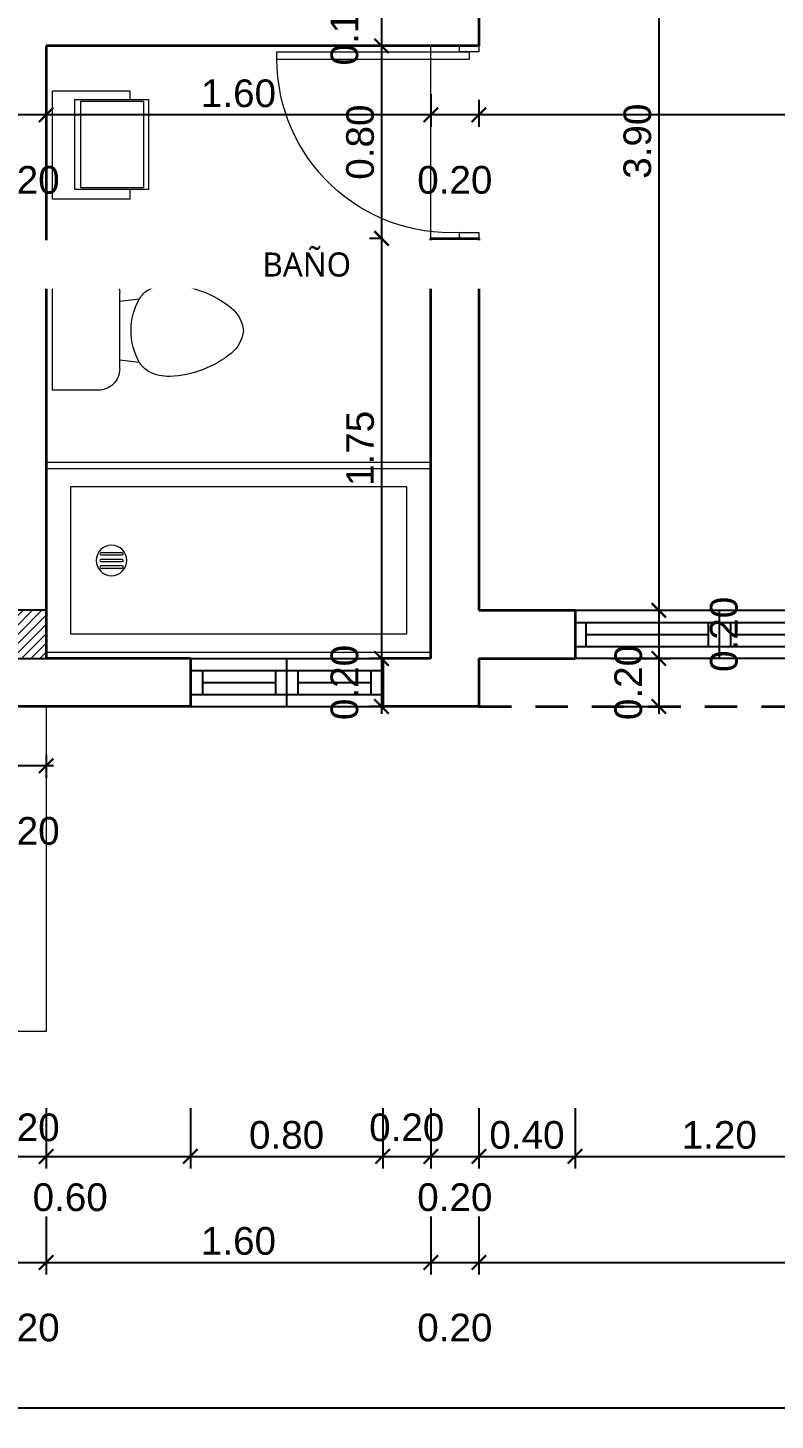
# Model space of a CAD drawing. Header units: feet. Extents: x -417 to 46, y -646 to -218.
# Drawn here: x -64.23 to -61.12, y -498.79 to -493.01 of the extents above; entities that cross this region are included whole.
import ezdxf

# ---------------------------------------------------------------- set-up
doc = ezdxf.new("R2010")
doc.units = ezdxf.units.FT
doc.header["$MEASUREMENT"] = 0
doc.linetypes.add('HIDDEN', pattern=[0.375, 0.25, -0.125])
for name, color, linetype, lineweight in [('A-WALL', 4, 'Continuous', 25), ('DIM-COTAS', 1, 'Continuous', 5), ('I-FURN', 2, 'Continuous', 0), ('P-SANR-FIXT', 2, 'Continuous', 9), ('Piso', 8, 'Continuous', 9), ('puertas', 8, 'Continuous', 9), ('TXT', 2, 'Continuous', 9)]:
    doc.layers.add(name, color=color, linetype=linetype, lineweight=lineweight)
for name, color, linetype in [('columna', 9, 'Continuous'), ('DIM', 10, 'Continuous'), ('MB3', 8, 'Continuous'), ('PERT-VENT', 2, 'Continuous')]:
    doc.layers.add(name, color=color, linetype=linetype)
doc.styles.add('ads', font='trebuc.ttf', dxfattribs={"height": 0.14})
doc.styles.get("Standard").update_dxf_attribs({"font": 'arial.ttf', "height": 0.115})
doc.dimstyles.new('KEILY', dxfattribs={"dimtxt": 0.115, "dimasz": 0.06, "dimexe": 0.05, "dimexo": 0.2, "dimgap": 0.03, "dimtad": 1, "dimzin": 1, "dimdsep": 46, "dimtxsty": 'Standard', "dimblk": 'ARCHTICK', "dimcen": 2.5, "dimdle": 0.03, "dimclrd": 256, "dimclre": 256, "dimclrt": 7, "dimadec": 0, "dimazin": 0, "dimtfac": 1, "dimtmove": 2, "dimatfit": 3, "dimfxl": 0.2, "dimfxlon": 1, "dimtolj": 1, "dimtzin": 1, "dimarcsym": 0})

# ---------------------------------------------------------------- blocks, each defined once
blk = doc.blocks.new('bath_sink_6127 - bath_sink_6127-V2-Nivel 1')
at = {"layer": 'I-FURN'}
for p, q in [((0.2933, 0.2974), (-0.1268, 0.2974)), ((-0.1268, 0.2974), (-0.1268, -0.29)), ((0.3949, 0.2442), (-0.0052, 0.2442)), ((-0.0052, 0.2442), (-0.0052, -0.2448)), ((0.0254, -0.2336), (0.0254, 0.233)), ((0.0254, 0.233), (0.3695, 0.233)), ((0.2933, 0.2442), (0.2933, 0.2974)), ((0.3695, 0.233), (0.3695, -0.2336)), ((0.3949, -0.2448), (0.3949, 0.2442)), ((0.2933, -0.29), (-0.1268, -0.29)), ((-0.0052, -0.2448), (0.3949, -0.2448)), ((0.3695, -0.2336), (0.0254, -0.2336)), ((0.2933, -0.29), (0.2933, -0.2448))]:
    blk.add_line(p, q, dxfattribs=at)
blk = doc.blocks.new('Toilet_-_Tank_-_3D_4840 - 17_ High_ Seat Not Visible-536545-Nivel 1')
at = {"layer": 'P-SANR-FIXT'}
for p, q in [((0.2476, 0.4889), (-0.2476, 0.4889)), ((-0.2476, 0.4889), (-0.2476, 0.2984)), ((0.2476, 0.2984), (0.2476, 0.4889)), ((-0.1587, 0.2096), (-0.1228, 0.2096)), ((-0.1228, 0.2096), (-0.1323, 0.127)), ((-0.1228, 0.2096), (0.1228, 0.2096)), ((0.1323, 0.127), (0.1228, 0.2096)), ((0.1228, 0.2096), (0.1588, 0.2096))]:
    blk.add_line(p, q, dxfattribs=at)
for centre, radius, start, end in [((-0.1587, 0.2984), 0.0889, 180, 270), ((0.1588, 0.2984), 0.0889, 270, 360), ((-0.0827, 0.0408), 0.0995, 119.89806, 151.05961), ((0.0005, -0.104), 0.2664, 90.10194, 119.89806), ((-0.0005, -0.104), 0.2664, 60.10194, 89.89806), ((0.0827, 0.0408), 0.0995, 28.94039, 60.10194), ((-0.0233, 0.0079), 0.1674, 151.05961, 182.70905), ((0.0233, 0.0079), 0.1674, 357.29095, 28.94039), ((0.2505, 0.0209), 0.4415, 182.70905, 218.50584), ((-0.2505, 0.0209), 0.4415, 321.49416, 357.29095), ((0.0113, -0.1694), 0.1359, 218.50584, 265.21903), ((-0.0113, -0.1694), 0.1359, 274.78097, 321.49416)]:
    blk.add_arc(centre, radius, start, end, dxfattribs=at)
blk = doc.blocks.new('A$C4D292AF4')
at = {"layer": 'puertas'}
for points in [[(0.03, 0.05), (0.07, 0.05), (0.07, 1.05), (0.03, 1.05)], [(0, 0), (0.03, 0), (0.03, 0.1), (0, 0.1)], [(0.97, 0), (1, 0), (1, 0.1), (0.97, 0.1)]]:
    blk.add_lwpolyline(points, close=True, dxfattribs=at)
blk.add_arc((0.0677, 0.1465), 0.9035, 357.04812, 89.85557, dxfattribs=at)
blk = doc.blocks.new('A$C24CF40E6')
at = {"layer": 'P-SANR-FIXT', "extrusion": (-2.36783e-12, 8.94772e-16, -1)}
for p, q in [((0, 0.8144), (1.6, 0.8144)), ((1.6, 0.8144), (1.6, 0.789)), ((1.6, 0.789), (0, 0.789)), ((1.6, 0.0254), (1.6, 0.789)), ((0.1016, 0.7128), (1.4984, 0.7128)), ((1.4984, 0.7128), (1.4984, 0.1016)), ((1.2834, 0.4389), (1.3726, 0.4389)), ((1.3726, 0.4301), (1.2834, 0.4301)), ((1.2834, 0.4116), (1.3726, 0.4116)), ((1.3726, 0.4028), (1.2834, 0.4028)), ((1.2834, 0.3843), (1.3726, 0.3843)), ((1.3726, 0.3755), (1.2834, 0.3755)), ((1.4984, 0.1016), (0.1016, 0.1016))]:
    blk.add_line(p, q, dxfattribs=at)
at = {"layer": 'P-SANR-FIXT', "extrusion": (2.36783e-12, 8.94772e-16, -1)}
for p, q in [((0, 0.8144), (0, 0.789)), ((0, 0.0254), (0, 0.789)), ((0.1016, 0.7128), (0.1016, 0.1016))]:
    blk.add_line(p, q, dxfattribs=at)
at = {"layer": 'P-SANR-FIXT', "extrusion": (-2.36783e-12, -8.94772e-16, -1)}
for p, q in [((1.6, 0.0254), (0, 0.0254)), ((0, 0), (1.6, 0)), ((1.6, 0), (1.6, 0.0254))]:
    blk.add_line(p, q, dxfattribs=at)
at = {"layer": 'P-SANR-FIXT', "extrusion": (2.36783e-12, -8.94772e-16, -1)}
blk.add_line((0, 0), (0, 0.0254), dxfattribs=at)
at = {"layer": 'P-SANR-FIXT', "extrusion": (-2.36783e-12, 8.94772e-16, -1)}
for centre, radius, start, end in [((-1.328, 0.4072), 0.0635, 0, 180), ((-1.328, 0.4072), 0.0635, 0, 180), ((-1.328, 0.4072), 0.0635, 180, 0), ((-1.328, 0.4072), 0.0635, 180, 0), ((-1.2834, 0.4345), 0.00444, 270, 90), ((-1.2834, 0.4072), 0.00444, 270, 90), ((-1.3726, 0.4345), 0.00444, 90, 270), ((-1.3726, 0.4072), 0.00444, 90, 270), ((-1.2834, 0.3799), 0.00444, 270, 90), ((-1.3726, 0.3799), 0.00444, 90, 270)]:
    blk.add_arc(centre, radius, start, end, dxfattribs=at)
blk = doc.blocks.new('A$C18ED6237')
at = {"layer": 'PERT-VENT', "extrusion": (-2.36783e-12, 8.94772e-16, -1)}
for p, q in [((1.2, 0.2), (0, 0.2)), ((0.6, 0.2), (0.6, 0)), ((1.2, 0.15), (0, 0.15)), ((0.0538, 0.05), (0.0538, 0.15)), ((0.5533, 0.15), (0.5533, 0.05)), ((0.6467, 0.15), (0.6467, 0.05)), ((0.5533, 0.1), (0.0538, 0.1)), ((1.1533, 0.1), (0.6467, 0.1)), ((1.2, 0.05), (0, 0.05)), ((0, 0), (1.2, 0))]:
    blk.add_line(p, q, dxfattribs=at)
at = {"layer": 'PERT-VENT'}
blk.add_line((1.1533, 0.05), (1.1533, 0.15), dxfattribs=at)
blk = doc.blocks.new('_ArchTick')
at = {"layer": 'DIM-COTAS', "color": 0, "const_width": 0.15}
blk.add_lwpolyline([(-0.5, -0.5), (0.5, 0.5)], dxfattribs=at)
blk = doc.blocks.new('*D1833')
at = {"layer": 'Defpoints', "color": 0, "transparency": 16777216}
for p in [(-58.1914, -495.6275), (-62.1065, -495.8275), (-57.5728, -495.8275)]:
    blk.add_point(p, dxfattribs=at)
at = {"layer": 'DIM', "lineweight": -2, "transparency": 16777216}
for p, q in [((-57.7728, -495.6275), (-57.5228, -495.6275)), ((-57.5728, -495.5975), (-57.5728, -495.8575)), ((-57.7728, -495.8275), (-57.5228, -495.8275))]:
    blk.add_line(p, q, dxfattribs=at)
at = {"layer": 'DIM', "lineweight": -2, "transparency": 16777216, "xscale": 0.06, "yscale": 0.06, "zscale": 0.06}
for p, rotation in [((-57.5728, -495.6275), 90), ((-57.5728, -495.8275), 270)]:
    blk.add_blockref('_ArchTick', p, dxfattribs=dict(at, rotation=rotation))
at = {"layer": 'DIM', "color": 7, "transparency": 16777216, "insert": (-57.7222, -495.7275), "char_height": 0.115, "attachment_point": 5, "rotation": 90}
blk.add_mtext('\\A1;0.20', dxfattribs=at)
blk = doc.blocks.new('*D1834')
at = {"layer": 'Defpoints', "color": 0, "transparency": 16777216}
for p in [(-62.1065, -495.8275), (-63.5065, -497.1775), (-57.5728, -497.1775)]:
    blk.add_point(p, dxfattribs=at)
at = {"layer": 'DIM', "lineweight": -2, "transparency": 16777216}
for p, q in [((-57.5728, -495.7975), (-57.5728, -497.2075)), ((-57.7728, -495.8275), (-57.5228, -495.8275)), ((-57.7728, -497.1775), (-57.5228, -497.1775))]:
    blk.add_line(p, q, dxfattribs=at)
at = {"layer": 'DIM', "lineweight": -2, "transparency": 16777216, "xscale": 0.06, "yscale": 0.06, "zscale": 0.06}
for p, rotation in [((-57.5728, -495.8275), 90), ((-57.5728, -497.1775), 270)]:
    blk.add_blockref('_ArchTick', p, dxfattribs=dict(at, rotation=rotation))
at = {"layer": 'DIM', "color": 7, "transparency": 16777216, "insert": (-57.6615, -496.5025), "char_height": 0.115, "attachment_point": 5, "rotation": 90}
blk.add_mtext('\\A1;1.35', dxfattribs=at)
blk = doc.blocks.new('*D2043')
at = {"layer": 'Defpoints', "color": 0, "transparency": 16777216}
for p in [(-64.1491, -495.6275), (-64.3491, -495.8275), (-64.1491, -497.6972)]:
    blk.add_point(p, dxfattribs=at)
at = {"layer": 'DIM', "lineweight": -2, "transparency": 16777216}
for p, q in [((-64.3491, -497.4972), (-64.3491, -497.7472)), ((-64.1491, -497.4972), (-64.1491, -497.7472)), ((-64.3791, -497.6972), (-64.1191, -497.6972))]:
    blk.add_line(p, q, dxfattribs=at)
at = {"layer": 'DIM', "lineweight": -2, "transparency": 16777216, "xscale": 0.06, "yscale": 0.06, "zscale": 0.06, "rotation": 180}
blk.add_blockref('_ArchTick', (-64.3491, -497.6972), dxfattribs=at)
at = {"layer": 'DIM', "lineweight": -2, "transparency": 16777216, "xscale": 0.06, "yscale": 0.06, "zscale": 0.06}
blk.add_blockref('_ArchTick', (-64.1491, -497.6972), dxfattribs=at)
at = {"layer": 'DIM', "color": 7, "transparency": 16777216, "insert": (-64.2491, -497.5771), "char_height": 0.115, "attachment_point": 5}
blk.add_mtext('\\A1;0.20', dxfattribs=at)
blk = doc.blocks.new('*D2044')
at = {"layer": 'Defpoints', "color": 0, "transparency": 16777216}
for p in [(-64.1491, -495.6275), (-63.5491, -495.8275), (-63.5491, -497.6972)]:
    blk.add_point(p, dxfattribs=at)
at = {"layer": 'DIM', "lineweight": -2, "transparency": 16777216}
for p, q in [((-64.1491, -497.4972), (-64.1491, -497.7472)), ((-63.5491, -497.4972), (-63.5491, -497.7472)), ((-64.1791, -497.6972), (-63.5191, -497.6972))]:
    blk.add_line(p, q, dxfattribs=at)
at = {"layer": 'DIM', "lineweight": -2, "transparency": 16777216, "xscale": 0.06, "yscale": 0.06, "zscale": 0.06, "rotation": 180}
blk.add_blockref('_ArchTick', (-64.1491, -497.6972), dxfattribs=at)
at = {"layer": 'DIM', "lineweight": -2, "transparency": 16777216, "xscale": 0.06, "yscale": 0.06, "zscale": 0.06}
blk.add_blockref('_ArchTick', (-63.5491, -497.6972), dxfattribs=at)
at = {"layer": 'DIM', "color": 7, "transparency": 16777216, "insert": (-64.0491, -497.8675), "char_height": 0.115, "attachment_point": 5}
blk.add_mtext('\\A1;0.60', dxfattribs=at)
blk = doc.blocks.new('*D2045')
at = {"layer": 'Defpoints', "color": 0, "transparency": 16777216}
for p in [(-63.5491, -495.8275), (-62.7491, -495.8275), (-62.7491, -497.6972)]:
    blk.add_point(p, dxfattribs=at)
at = {"layer": 'DIM', "lineweight": -2, "transparency": 16777216}
for p, q in [((-63.5491, -497.4972), (-63.5491, -497.7472)), ((-62.7491, -497.4972), (-62.7491, -497.7472)), ((-63.5791, -497.6972), (-62.7191, -497.6972))]:
    blk.add_line(p, q, dxfattribs=at)
at = {"layer": 'DIM', "lineweight": -2, "transparency": 16777216, "xscale": 0.06, "yscale": 0.06, "zscale": 0.06, "rotation": 180}
blk.add_blockref('_ArchTick', (-63.5491, -497.6972), dxfattribs=at)
at = {"layer": 'DIM', "lineweight": -2, "transparency": 16777216, "xscale": 0.06, "yscale": 0.06, "zscale": 0.06}
blk.add_blockref('_ArchTick', (-62.7491, -497.6972), dxfattribs=at)
at = {"layer": 'DIM', "color": 7, "transparency": 16777216, "insert": (-63.1491, -497.6085), "char_height": 0.115, "attachment_point": 5}
blk.add_mtext('\\A1;0.80', dxfattribs=at)
blk = doc.blocks.new('*D2046')
at = {"layer": 'Defpoints', "color": 0, "transparency": 16777216}
for p in [(-62.5491, -495.6275), (-62.7491, -495.8275), (-62.5491, -497.6972)]:
    blk.add_point(p, dxfattribs=at)
at = {"layer": 'DIM', "lineweight": -2, "transparency": 16777216}
for p, q in [((-62.7491, -497.4972), (-62.7491, -497.7472)), ((-62.5491, -497.4972), (-62.5491, -497.7472)), ((-62.7791, -497.6972), (-62.5191, -497.6972))]:
    blk.add_line(p, q, dxfattribs=at)
at = {"layer": 'DIM', "lineweight": -2, "transparency": 16777216, "xscale": 0.06, "yscale": 0.06, "zscale": 0.06, "rotation": 180}
blk.add_blockref('_ArchTick', (-62.7491, -497.6972), dxfattribs=at)
at = {"layer": 'DIM', "lineweight": -2, "transparency": 16777216, "xscale": 0.06, "yscale": 0.06, "zscale": 0.06}
blk.add_blockref('_ArchTick', (-62.5491, -497.6972), dxfattribs=at)
at = {"layer": 'DIM', "color": 7, "transparency": 16777216, "insert": (-62.6491, -497.5771), "char_height": 0.115, "attachment_point": 5}
blk.add_mtext('\\A1;0.20', dxfattribs=at)
blk = doc.blocks.new('*D2047')
at = {"layer": 'Defpoints', "color": 0, "transparency": 16777216}
for p in [(-62.5491, -495.6275), (-62.3491, -495.8275), (-62.3491, -497.6972)]:
    blk.add_point(p, dxfattribs=at)
at = {"layer": 'DIM', "lineweight": -2, "transparency": 16777216}
for p, q in [((-62.5491, -497.4972), (-62.5491, -497.7472)), ((-62.3491, -497.4972), (-62.3491, -497.7472)), ((-62.5791, -497.6972), (-62.3191, -497.6972))]:
    blk.add_line(p, q, dxfattribs=at)
at = {"layer": 'DIM', "lineweight": -2, "transparency": 16777216, "xscale": 0.06, "yscale": 0.06, "zscale": 0.06, "rotation": 180}
blk.add_blockref('_ArchTick', (-62.5491, -497.6972), dxfattribs=at)
at = {"layer": 'DIM', "lineweight": -2, "transparency": 16777216, "xscale": 0.06, "yscale": 0.06, "zscale": 0.06}
blk.add_blockref('_ArchTick', (-62.3491, -497.6972), dxfattribs=at)
at = {"layer": 'DIM', "color": 7, "transparency": 16777216, "insert": (-62.4491, -497.8675), "char_height": 0.115, "attachment_point": 5}
blk.add_mtext('\\A1;0.20', dxfattribs=at)
blk = doc.blocks.new('*D2048')
at = {"layer": 'Defpoints', "color": 0, "transparency": 16777216}
for p in [(-61.9491, -495.6275), (-62.3491, -495.8275), (-61.9491, -497.6972)]:
    blk.add_point(p, dxfattribs=at)
at = {"layer": 'DIM', "lineweight": -2, "transparency": 16777216}
for p, q in [((-62.3491, -497.4972), (-62.3491, -497.7472)), ((-61.9491, -497.4972), (-61.9491, -497.7472)), ((-62.3791, -497.6972), (-61.9191, -497.6972))]:
    blk.add_line(p, q, dxfattribs=at)
at = {"layer": 'DIM', "lineweight": -2, "transparency": 16777216, "xscale": 0.06, "yscale": 0.06, "zscale": 0.06, "rotation": 180}
blk.add_blockref('_ArchTick', (-62.3491, -497.6972), dxfattribs=at)
at = {"layer": 'DIM', "lineweight": -2, "transparency": 16777216, "xscale": 0.06, "yscale": 0.06, "zscale": 0.06}
blk.add_blockref('_ArchTick', (-61.9491, -497.6972), dxfattribs=at)
at = {"layer": 'DIM', "color": 7, "transparency": 16777216, "insert": (-62.1491, -497.6085), "char_height": 0.115, "attachment_point": 5}
blk.add_mtext('\\A1;0.40', dxfattribs=at)
blk = doc.blocks.new('*D2049')
at = {"layer": 'Defpoints', "color": 0, "transparency": 16777216}
for p in [(-61.9491, -495.6275), (-60.7491, -495.6275), (-60.7491, -497.6972)]:
    blk.add_point(p, dxfattribs=at)
at = {"layer": 'DIM', "lineweight": -2, "transparency": 16777216}
for p, q in [((-61.9491, -497.4972), (-61.9491, -497.7472)), ((-60.7491, -497.4972), (-60.7491, -497.7472)), ((-61.9791, -497.6972), (-60.7191, -497.6972))]:
    blk.add_line(p, q, dxfattribs=at)
at = {"layer": 'DIM', "lineweight": -2, "transparency": 16777216, "xscale": 0.06, "yscale": 0.06, "zscale": 0.06, "rotation": 180}
blk.add_blockref('_ArchTick', (-61.9491, -497.6972), dxfattribs=at)
at = {"layer": 'DIM', "lineweight": -2, "transparency": 16777216, "xscale": 0.06, "yscale": 0.06, "zscale": 0.06}
blk.add_blockref('_ArchTick', (-60.7491, -497.6972), dxfattribs=at)
at = {"layer": 'DIM', "color": 7, "transparency": 16777216, "insert": (-61.3491, -497.6085), "char_height": 0.115, "attachment_point": 5}
blk.add_mtext('\\A1;1.20', dxfattribs=at)
blk = doc.blocks.new('*D1780')
at = {"layer": 'Defpoints', "color": 0, "transparency": 16777216}
for p in [(-64.3491, -497.7472), (-64.1491, -497.7472), (-64.1491, -498.1379)]:
    blk.add_point(p, dxfattribs=at)
at = {"layer": 'DIM', "lineweight": -2, "transparency": 16777216}
for p, q in [((-64.3491, -497.9472), (-64.3491, -498.1879)), ((-64.1491, -497.9472), (-64.1491, -498.1879)), ((-64.3791, -498.1379), (-64.1191, -498.1379))]:
    blk.add_line(p, q, dxfattribs=at)
at = {"layer": 'DIM', "lineweight": -2, "transparency": 16777216, "xscale": 0.06, "yscale": 0.06, "zscale": 0.06, "rotation": 180}
blk.add_blockref('_ArchTick', (-64.3491, -498.1379), dxfattribs=at)
at = {"layer": 'DIM', "lineweight": -2, "transparency": 16777216, "xscale": 0.06, "yscale": 0.06, "zscale": 0.06}
blk.add_blockref('_ArchTick', (-64.1491, -498.1379), dxfattribs=at)
at = {"layer": 'DIM', "color": 7, "transparency": 16777216, "insert": (-64.2491, -498.409), "char_height": 0.115, "attachment_point": 5}
blk.add_mtext('\\A1;0.20', dxfattribs=at)
blk = doc.blocks.new('*D1781')
at = {"layer": 'Defpoints', "color": 0, "transparency": 16777216}
for p in [(-64.1491, -497.7472), (-62.5491, -497.7472), (-62.5491, -498.1379)]:
    blk.add_point(p, dxfattribs=at)
at = {"layer": 'DIM', "lineweight": -2, "transparency": 16777216}
for p, q in [((-64.1491, -497.9472), (-64.1491, -498.1879)), ((-62.5491, -497.9472), (-62.5491, -498.1879)), ((-64.1791, -498.1379), (-62.5191, -498.1379))]:
    blk.add_line(p, q, dxfattribs=at)
at = {"layer": 'DIM', "lineweight": -2, "transparency": 16777216, "xscale": 0.06, "yscale": 0.06, "zscale": 0.06, "rotation": 180}
blk.add_blockref('_ArchTick', (-64.1491, -498.1379), dxfattribs=at)
at = {"layer": 'DIM', "lineweight": -2, "transparency": 16777216, "xscale": 0.06, "yscale": 0.06, "zscale": 0.06}
blk.add_blockref('_ArchTick', (-62.5491, -498.1379), dxfattribs=at)
at = {"layer": 'DIM', "color": 7, "transparency": 16777216, "insert": (-63.3491, -498.0491), "char_height": 0.115, "attachment_point": 5}
blk.add_mtext('\\A1;1.60', dxfattribs=at)
blk = doc.blocks.new('*D1782')
at = {"layer": 'Defpoints', "color": 0, "transparency": 16777216}
for p in [(-62.5491, -497.7472), (-62.3491, -497.7472), (-62.3491, -498.1379)]:
    blk.add_point(p, dxfattribs=at)
at = {"layer": 'DIM', "lineweight": -2, "transparency": 16777216}
for p, q in [((-62.5491, -497.9472), (-62.5491, -498.1879)), ((-62.3491, -497.9472), (-62.3491, -498.1879)), ((-62.5791, -498.1379), (-62.3191, -498.1379))]:
    blk.add_line(p, q, dxfattribs=at)
at = {"layer": 'DIM', "lineweight": -2, "transparency": 16777216, "xscale": 0.06, "yscale": 0.06, "zscale": 0.06, "rotation": 180}
blk.add_blockref('_ArchTick', (-62.5491, -498.1379), dxfattribs=at)
at = {"layer": 'DIM', "lineweight": -2, "transparency": 16777216, "xscale": 0.06, "yscale": 0.06, "zscale": 0.06}
blk.add_blockref('_ArchTick', (-62.3491, -498.1379), dxfattribs=at)
at = {"layer": 'DIM', "color": 7, "transparency": 16777216, "insert": (-62.4491, -498.409), "char_height": 0.115, "attachment_point": 5}
blk.add_mtext('\\A1;0.20', dxfattribs=at)
blk = doc.blocks.new('*D1783')
at = {"layer": 'Defpoints', "color": 0, "transparency": 16777216}
for p in [(-62.3491, -497.7472), (-58.2491, -497.7472), (-58.2491, -498.1379)]:
    blk.add_point(p, dxfattribs=at)
at = {"layer": 'DIM', "lineweight": -2, "transparency": 16777216}
for p, q in [((-62.3491, -497.9472), (-62.3491, -498.1879)), ((-58.2491, -497.9472), (-58.2491, -498.1879)), ((-62.3791, -498.1379), (-58.2191, -498.1379))]:
    blk.add_line(p, q, dxfattribs=at)
at = {"layer": 'DIM', "lineweight": -2, "transparency": 16777216, "xscale": 0.06, "yscale": 0.06, "zscale": 0.06, "rotation": 180}
blk.add_blockref('_ArchTick', (-62.3491, -498.1379), dxfattribs=at)
at = {"layer": 'DIM', "lineweight": -2, "transparency": 16777216, "xscale": 0.06, "yscale": 0.06, "zscale": 0.06}
blk.add_blockref('_ArchTick', (-58.2491, -498.1379), dxfattribs=at)
at = {"layer": 'DIM', "color": 7, "transparency": 16777216, "insert": (-60.2991, -498.0491), "char_height": 0.115, "attachment_point": 5}
blk.add_mtext('\\A1;4.10', dxfattribs=at)
blk = doc.blocks.new('*D1784')
at = {"layer": 'Defpoints', "color": 0, "transparency": 16777216}
for p in [(-80.2491, -497.7472), (-58.0491, -497.7472), (-80.2491, -498.7434)]:
    blk.add_point(p, dxfattribs=at)
at = {"layer": 'DIM', "lineweight": -2, "transparency": 16777216}
for p, q in [((-80.2491, -498.5434), (-80.2491, -498.7934)), ((-58.0491, -498.5434), (-58.0491, -498.7934)), ((-58.0191, -498.7434), (-80.2791, -498.7434))]:
    blk.add_line(p, q, dxfattribs=at)
at = {"layer": 'DIM', "lineweight": -2, "transparency": 16777216, "xscale": 0.06, "yscale": 0.06, "zscale": 0.06, "rotation": 180}
blk.add_blockref('_ArchTick', (-80.2491, -498.7434), dxfattribs=at)
at = {"layer": 'DIM', "lineweight": -2, "transparency": 16777216, "xscale": 0.06, "yscale": 0.06, "zscale": 0.06}
blk.add_blockref('_ArchTick', (-58.0491, -498.7434), dxfattribs=at)
at = {"layer": 'DIM', "color": 7, "transparency": 16777216, "insert": (-69.1491, -498.6547), "char_height": 0.115, "attachment_point": 5}
blk.add_mtext('\\A1;22.20', dxfattribs=at)
blk = doc.blocks.new('*D1969')
at = {"layer": 'Defpoints', "color": 0, "transparency": 16777216}
for p in [(-61.3491, -491.5279), (-62.2599, -495.4275), (-61.6007, -495.4275)]:
    blk.add_point(p, dxfattribs=at)
at = {"layer": 'DIM', "lineweight": -2, "transparency": 16777216}
for p, q in [((-61.6007, -491.4979), (-61.6007, -495.4575)), ((-61.5491, -491.5279), (-61.6507, -491.5279)), ((-61.8007, -495.4275), (-61.5507, -495.4275))]:
    blk.add_line(p, q, dxfattribs=at)
at = {"layer": 'DIM', "lineweight": -2, "transparency": 16777216, "xscale": 0.06, "yscale": 0.06, "zscale": 0.06}
for p, rotation in [((-61.6007, -491.5279), 90), ((-61.6007, -495.4275), 270)]:
    blk.add_blockref('_ArchTick', p, dxfattribs=dict(at, rotation=rotation))
at = {"layer": 'DIM', "color": 7, "transparency": 16777216, "insert": (-61.6894, -493.4777), "char_height": 0.115, "attachment_point": 5, "rotation": 90}
blk.add_mtext('\\A1;3.90', dxfattribs=at)
blk = doc.blocks.new('*D1862')
at = {"layer": 'Defpoints', "color": 0, "transparency": 16777216}
for p in [(-62.2599, -495.4275), (-62.24, -495.6275), (-61.6007, -495.6275)]:
    blk.add_point(p, dxfattribs=at)
at = {"layer": 'DIM', "lineweight": -2, "transparency": 16777216}
for p, q in [((-61.6007, -495.3975), (-61.6007, -495.6575)), ((-61.8007, -495.4275), (-61.5507, -495.4275)), ((-61.8007, -495.6275), (-61.5507, -495.6275))]:
    blk.add_line(p, q, dxfattribs=at)
at = {"layer": 'DIM', "lineweight": -2, "transparency": 16777216, "xscale": 0.06, "yscale": 0.06, "zscale": 0.06}
for p, rotation in [((-61.6007, -495.4275), 90), ((-61.6007, -495.6275), 270)]:
    blk.add_blockref('_ArchTick', p, dxfattribs=dict(at, rotation=rotation))
at = {"layer": 'DIM', "color": 7, "transparency": 16777216, "insert": (-61.3295, -495.5275), "char_height": 0.115, "attachment_point": 5, "rotation": 90}
blk.add_mtext('\\A1;0.20', dxfattribs=at)
blk = doc.blocks.new('*D1863')
at = {"layer": 'Defpoints', "color": 0, "transparency": 16777216}
for p in [(-62.24, -495.6275), (-62.3491, -495.8275), (-61.6007, -495.8275)]:
    blk.add_point(p, dxfattribs=at)
at = {"layer": 'DIM', "lineweight": -2, "transparency": 16777216}
for p, q in [((-61.8007, -495.6275), (-61.5507, -495.6275)), ((-61.6007, -495.5975), (-61.6007, -495.8575)), ((-61.8007, -495.8275), (-61.5507, -495.8275))]:
    blk.add_line(p, q, dxfattribs=at)
at = {"layer": 'DIM', "lineweight": -2, "transparency": 16777216, "xscale": 0.06, "yscale": 0.06, "zscale": 0.06}
for p, rotation in [((-61.6007, -495.6275), 90), ((-61.6007, -495.8275), 270)]:
    blk.add_blockref('_ArchTick', p, dxfattribs=dict(at, rotation=rotation))
at = {"layer": 'DIM', "color": 7, "transparency": 16777216, "insert": (-61.7272, -495.7275), "char_height": 0.115, "attachment_point": 5, "rotation": 90}
blk.add_mtext('\\A1;0.20', dxfattribs=at)
blk = doc.blocks.new('*D1871')
at = {"layer": 'Defpoints', "color": 0, "transparency": 16777216}
for p in [(-62.6213, -492.9317), (-62.754, -493.0817), (-62.6713, -493.0817)]:
    blk.add_point(p, dxfattribs=at)
at = {"layer": 'DIM', "lineweight": -2, "transparency": 16777216}
for p, q in [((-62.754, -492.9017), (-62.754, -493.1117)), ((-62.754, -492.9317), (-62.804, -492.9317)), ((-62.754, -493.0817), (-62.804, -493.0817))]:
    blk.add_line(p, q, dxfattribs=at)
at = {"layer": 'DIM', "lineweight": -2, "transparency": 16777216, "xscale": 0.06, "yscale": 0.06, "zscale": 0.06}
for p, rotation in [((-62.754, -492.9317), 90), ((-62.754, -493.0817), 270)]:
    blk.add_blockref('_ArchTick', p, dxfattribs=dict(at, rotation=rotation))
at = {"layer": 'DIM', "color": 7, "transparency": 16777216, "insert": (-62.9078, -493.0067), "char_height": 0.115, "attachment_point": 5, "rotation": 90}
blk.add_mtext('\\A1;0.15', dxfattribs=at)
blk = doc.blocks.new('*D1872')
at = {"layer": 'Defpoints', "color": 0, "transparency": 16777216}
for p in [(-62.6713, -493.0817), (-62.754, -493.8817), (-62.5491, -493.8817)]:
    blk.add_point(p, dxfattribs=at)
at = {"layer": 'DIM', "lineweight": -2, "transparency": 16777216}
for p, q in [((-62.754, -493.0817), (-62.804, -493.0817)), ((-62.754, -493.0517), (-62.754, -493.9117)), ((-62.7491, -493.8817), (-62.804, -493.8817))]:
    blk.add_line(p, q, dxfattribs=at)
at = {"layer": 'DIM', "lineweight": -2, "transparency": 16777216, "xscale": 0.06, "yscale": 0.06, "zscale": 0.06}
for p, rotation in [((-62.754, -493.0817), 90), ((-62.754, -493.8817), 270)]:
    blk.add_blockref('_ArchTick', p, dxfattribs=dict(at, rotation=rotation))
at = {"layer": 'DIM', "color": 7, "transparency": 16777216, "insert": (-62.8428, -493.4817), "char_height": 0.115, "attachment_point": 5, "rotation": 90}
blk.add_mtext('\\A1;0.80', dxfattribs=at)
blk = doc.blocks.new('*D1873')
at = {"layer": 'Defpoints', "color": 0, "transparency": 16777216}
for p in [(-62.5491, -493.8817), (-62.754, -495.6275), (-62.5491, -495.6275)]:
    blk.add_point(p, dxfattribs=at)
at = {"layer": 'DIM', "lineweight": -2, "transparency": 16777216}
for p, q in [((-62.7491, -493.8817), (-62.804, -493.8817)), ((-62.754, -493.8517), (-62.754, -495.6575)), ((-62.7491, -495.6275), (-62.804, -495.6275))]:
    blk.add_line(p, q, dxfattribs=at)
at = {"layer": 'DIM', "lineweight": -2, "transparency": 16777216, "xscale": 0.06, "yscale": 0.06, "zscale": 0.06}
for p, rotation in [((-62.754, -493.8817), 90), ((-62.754, -495.6275), 270)]:
    blk.add_blockref('_ArchTick', p, dxfattribs=dict(at, rotation=rotation))
at = {"layer": 'DIM', "color": 7, "transparency": 16777216, "insert": (-62.8428, -494.7546), "char_height": 0.115, "attachment_point": 5, "rotation": 90}
blk.add_mtext('\\A1;1.75', dxfattribs=at)
blk = doc.blocks.new('*D1874')
at = {"layer": 'Defpoints', "color": 0, "transparency": 16777216}
for p in [(-62.5491, -495.6275), (-62.754, -495.8275), (-62.5713, -495.8275)]:
    blk.add_point(p, dxfattribs=at)
at = {"layer": 'DIM', "lineweight": -2, "transparency": 16777216}
for p, q in [((-62.7491, -495.6275), (-62.804, -495.6275)), ((-62.754, -495.5975), (-62.754, -495.8575)), ((-62.754, -495.8275), (-62.804, -495.8275))]:
    blk.add_line(p, q, dxfattribs=at)
at = {"layer": 'DIM', "lineweight": -2, "transparency": 16777216, "xscale": 0.06, "yscale": 0.06, "zscale": 0.06}
for p, rotation in [((-62.754, -495.6275), 90), ((-62.754, -495.8275), 270)]:
    blk.add_blockref('_ArchTick', p, dxfattribs=dict(at, rotation=rotation))
at = {"layer": 'DIM', "color": 7, "transparency": 16777216, "insert": (-62.9078, -495.7275), "char_height": 0.115, "attachment_point": 5, "rotation": 90}
blk.add_mtext('\\A1;0.20', dxfattribs=at)
blk = doc.blocks.new('*D1760')
at = {"layer": 'Defpoints', "color": 0, "transparency": 16777216}
for p in [(-62.3491, -493.1057), (-58.4491, -493.1734), (-62.3491, -493.3681)]:
    blk.add_point(p, dxfattribs=at)
at = {"layer": 'DIM', "lineweight": -2, "transparency": 16777216}
for p, q in [((-62.3491, -493.3057), (-62.3491, -493.4181)), ((-58.4191, -493.3681), (-62.3791, -493.3681)), ((-58.4491, -493.3681), (-58.4491, -493.4181))]:
    blk.add_line(p, q, dxfattribs=at)
at = {"layer": 'DIM', "lineweight": -2, "transparency": 16777216, "xscale": 0.06, "yscale": 0.06, "zscale": 0.06, "rotation": 180}
blk.add_blockref('_ArchTick', (-62.3491, -493.3681), dxfattribs=at)
at = {"layer": 'DIM', "lineweight": -2, "transparency": 16777216, "xscale": 0.06, "yscale": 0.06, "zscale": 0.06}
blk.add_blockref('_ArchTick', (-58.4491, -493.3681), dxfattribs=at)
at = {"layer": 'DIM', "color": 7, "transparency": 16777216, "insert": (-60.3991, -493.2793), "char_height": 0.115, "attachment_point": 5}
blk.add_mtext('\\A1;3.90', dxfattribs=at)
blk = doc.blocks.new('*D1761')
at = {"layer": 'Defpoints', "color": 0, "transparency": 16777216}
for p in [(-62.5491, -493.0817), (-62.3491, -493.1057), (-62.5491, -493.3681)]:
    blk.add_point(p, dxfattribs=at)
at = {"layer": 'DIM', "lineweight": -2, "transparency": 16777216}
for p, q in [((-62.5491, -493.2817), (-62.5491, -493.4181)), ((-62.3491, -493.3057), (-62.3491, -493.4181)), ((-62.3191, -493.3681), (-62.5791, -493.3681))]:
    blk.add_line(p, q, dxfattribs=at)
at = {"layer": 'DIM', "lineweight": -2, "transparency": 16777216, "xscale": 0.06, "yscale": 0.06, "zscale": 0.06, "rotation": 180}
blk.add_blockref('_ArchTick', (-62.5491, -493.3681), dxfattribs=at)
at = {"layer": 'DIM', "lineweight": -2, "transparency": 16777216, "xscale": 0.06, "yscale": 0.06, "zscale": 0.06}
blk.add_blockref('_ArchTick', (-62.3491, -493.3681), dxfattribs=at)
at = {"layer": 'DIM', "color": 7, "transparency": 16777216, "insert": (-62.4491, -493.6392), "char_height": 0.115, "attachment_point": 5}
blk.add_mtext('\\A1;0.20', dxfattribs=at)
blk = doc.blocks.new('*D1762')
at = {"layer": 'Defpoints', "color": 0, "transparency": 16777216}
for p in [(-64.1491, -493.0817), (-62.5491, -493.0817), (-64.1491, -493.3681)]:
    blk.add_point(p, dxfattribs=at)
at = {"layer": 'DIM', "lineweight": -2, "transparency": 16777216}
for p, q in [((-64.1491, -493.2817), (-64.1491, -493.4181)), ((-62.5491, -493.2817), (-62.5491, -493.4181)), ((-62.5191, -493.3681), (-64.1791, -493.3681))]:
    blk.add_line(p, q, dxfattribs=at)
at = {"layer": 'DIM', "lineweight": -2, "transparency": 16777216, "xscale": 0.06, "yscale": 0.06, "zscale": 0.06, "rotation": 180}
blk.add_blockref('_ArchTick', (-64.1491, -493.3681), dxfattribs=at)
at = {"layer": 'DIM', "lineweight": -2, "transparency": 16777216, "xscale": 0.06, "yscale": 0.06, "zscale": 0.06}
blk.add_blockref('_ArchTick', (-62.5491, -493.3681), dxfattribs=at)
at = {"layer": 'DIM', "color": 7, "transparency": 16777216, "insert": (-63.3491, -493.2794), "char_height": 0.115, "attachment_point": 5}
blk.add_mtext('\\A1;1.60', dxfattribs=at)
blk = doc.blocks.new('*D1763')
at = {"layer": 'Defpoints', "color": 0, "transparency": 16777216}
for p in [(-64.1491, -493.0817), (-64.3491, -493.1653), (-64.3491, -493.3681)]:
    blk.add_point(p, dxfattribs=at)
at = {"layer": 'DIM', "lineweight": -2, "transparency": 16777216}
for p, q in [((-64.1491, -493.2817), (-64.1491, -493.4181)), ((-64.1191, -493.3681), (-64.3791, -493.3681)), ((-64.3491, -493.3653), (-64.3491, -493.4181))]:
    blk.add_line(p, q, dxfattribs=at)
at = {"layer": 'DIM', "lineweight": -2, "transparency": 16777216, "xscale": 0.06, "yscale": 0.06, "zscale": 0.06, "rotation": 180}
blk.add_blockref('_ArchTick', (-64.3491, -493.3681), dxfattribs=at)
at = {"layer": 'DIM', "lineweight": -2, "transparency": 16777216, "xscale": 0.06, "yscale": 0.06, "zscale": 0.06}
blk.add_blockref('_ArchTick', (-64.1491, -493.3681), dxfattribs=at)
at = {"layer": 'DIM', "color": 7, "transparency": 16777216, "insert": (-64.2491, -493.6392), "char_height": 0.115, "attachment_point": 5}
blk.add_mtext('\\A1;0.20', dxfattribs=at)
blk = doc.blocks.new('*D1766')
at = {"layer": 'Defpoints', "color": 0, "transparency": 16777216}
for p in [(-64.3491, -495.8275), (-64.1491, -495.8275), (-64.3491, -496.0738)]:
    blk.add_point(p, dxfattribs=at)
at = {"layer": 'DIM', "lineweight": -2, "transparency": 16777216}
for p, q in [((-64.3491, -496.0275), (-64.3491, -496.1238)), ((-64.1491, -496.0275), (-64.1491, -496.1238)), ((-64.1191, -496.0738), (-64.3791, -496.0738))]:
    blk.add_line(p, q, dxfattribs=at)
at = {"layer": 'DIM', "lineweight": -2, "transparency": 16777216, "xscale": 0.06, "yscale": 0.06, "zscale": 0.06, "rotation": 180}
blk.add_blockref('_ArchTick', (-64.3491, -496.0738), dxfattribs=at)
at = {"layer": 'DIM', "lineweight": -2, "transparency": 16777216, "xscale": 0.06, "yscale": 0.06, "zscale": 0.06}
blk.add_blockref('_ArchTick', (-64.1491, -496.0738), dxfattribs=at)
at = {"layer": 'DIM', "color": 7, "transparency": 16777216, "insert": (-64.2491, -496.345), "char_height": 0.115, "attachment_point": 5}
blk.add_mtext('\\A1;0.20', dxfattribs=at)
blk = doc.blocks.new('A$C559373E3')
at = {"layer": 'PERT-VENT', "extrusion": (-1.27878e-17, -1.31713e-15, -1)}
for p, q in [((0, 0), (0, 0.8)), ((0.05, 0), (0.05, 0.8)), ((0.15, 0), (0.15, 0.8)), ((0.2, 0), (0.2, 0.8)), ((0.1, 0.4483), (0.1, 0.7462)), ((0.15, 0.4483), (0.05, 0.4483)), ((0.2, 0.4016), (0, 0.4016)), ((0.15, 0.3549), (0.05, 0.3549)), ((0.1, 0.0499), (0.1, 0.3549)), ((0.05, 0.0499), (0.15, 0.0499))]:
    blk.add_line(p, q, dxfattribs=at)
at = {"layer": 'PERT-VENT', "extrusion": (-1.27878e-17, 1.31713e-15, -1)}
blk.add_line((0.05, 0.7501), (0.15, 0.7501), dxfattribs=at)
blk = doc.blocks.new('A$C012446DC')
at = {"layer": 'Piso'}
h = blk.add_hatch(dxfattribs=at)
h.set_pattern_fill('ANSI31', color=256, scale=0.008571, angle=180)
h.set_pattern_definition([(225, (206536.064322, 1154820.960068), (0.0192434059784, -0.0192434059784), [])])
h.paths.add_polyline_path([(0, 0), (0.2, 0), (0.2, 0.2), (0, 0.2)])
at = {"layer": 'columna'}
blk.add_lwpolyline([(0.2, 0.2), (0, 0.2), (0, 0), (0.2, 0)], close=True, dxfattribs=at)
blk = doc.blocks.new('A$C791B5281')
blk.add_blockref('A$C012446DC', (9.8, 0, 1.2387))

msp = doc.modelspace()

# ---------------------------------------------------------------- linework, layer by layer
at = {"layer": 'A-WALL', "lineweight": 35, "extrusion": (-2.36659e-12, 8.94772e-16, -1)}
for p, q in [((-62.3491, -492.9317), (-62.3491, -493.0817)), ((-62.3491, -492.9317), (-62.3491, -493.0817)), ((-64.1491, -493.0817), (-64.1491, -495.6275)), ((-62.3491, -493.0817), (-64.1491, -493.0817)), ((-64.1491, -493.0817), (-64.1491, -495.6275)), ((-62.3491, -493.0817), (-64.1491, -493.0817)), ((-62.5491, -495.6275), (-62.5491, -493.8817)), ((-62.5491, -493.8817), (-62.3491, -493.8817)), ((-62.5491, -495.6275), (-62.5491, -493.8817)), ((-62.5491, -493.8817), (-62.3491, -493.8817)), ((-62.3491, -493.8817), (-62.3491, -495.4275)), ((-62.3491, -493.8817), (-62.3491, -495.4275)), ((-62.3491, -495.4275), (-61.9491, -495.4275)), ((-62.3491, -495.4275), (-61.9491, -495.4275)), ((-61.9491, -495.4275), (-61.9491, -495.6275)), ((-61.9491, -495.4275), (-61.9491, -495.6275)), ((-61.9491, -495.4275), (-61.9491, -495.6275)), ((-61.9491, -495.4275), (-61.9491, -495.6275)), ((-63.5491, -495.6275), (-64.1491, -495.6275)), ((-63.5491, -495.6275), (-64.1491, -495.6275)), ((-62.5491, -495.6275), (-62.7491, -495.6275)), ((-62.5491, -495.6275), (-62.7491, -495.6275)), ((-62.3491, -495.6275), (-62.3491, -495.8275)), ((-62.3491, -495.6275), (-61.9491, -495.6275)), ((-62.3491, -495.6275), (-62.3491, -495.8275)), ((-62.3491, -495.6275), (-61.9491, -495.6275)), ((-63.5491, -495.8275), (-64.3491, -495.8275)), ((-63.5491, -495.8275), (-64.3491, -495.8275)), ((-62.3491, -495.8275), (-62.7491, -495.8275)), ((-62.3491, -495.8275), (-62.7491, -495.8275))]:
    msp.add_line(p, q, dxfattribs=at)
at = {"layer": 'A-WALL', "lineweight": 35}
for p, q in [((-63.5491, -495.6275), (-63.5491, -495.8275)), ((-63.5491, -495.6275), (-63.5491, -495.8275)), ((-62.7491, -495.6275), (-62.7491, -495.8275)), ((-62.7491, -495.6275), (-62.7491, -495.8275))]:
    msp.add_line(p, q, dxfattribs=at)
at = {"layer": 'MB3', "linetype": 'HIDDEN', "lineweight": 35, "ltscale": 0.54}
msp.add_line((-62.3491, -495.8275), (-58.0491, -495.8275), dxfattribs=at)
at = {"layer": 'P-SANR-FIXT'}
for p, q in [((-64.1491, -495.8275), (-64.1491, -497.1775)), ((-64.1491, -495.8275), (-64.1491, -497.1775)), ((-64.1491, -497.1775), (-67.2491, -497.1775)), ((-64.1491, -497.1775), (-67.2491, -497.1775))]:
    msp.add_line(p, q, dxfattribs=at)
at = {"layer": 'Piso'}
msp.add_line((-62.5491, -493.8817), (-62.5491, -493.0817), dxfattribs=at)

# ---------------------------------------------------------------- block references
at = {"xscale": -1}
for name, p in [('A$C24CF40E6', (-62.5491, -495.6275)), ('A$C18ED6237', (-60.7491, -495.6275))]:
    msp.add_blockref(name, p, dxfattribs=at)
at = {"rotation": 270}
msp.add_blockref('A$C559373E3', (-63.5491, -495.6275), dxfattribs=at)
at = {"layer": 'I-FURN', "extrusion": (-2.36659e-12, 8.94772e-16, -1), "xscale": 0.766135555857522, "yscale": 0.766135555857522, "zscale": 0.766135555857522, "rotation": 180}
msp.add_blockref('bath_sink_6127 - bath_sink_6127-V2-Nivel 1', (64.0255, -493.4915), dxfattribs=at)
msp.add_blockref('bath_sink_6127 - bath_sink_6127-V2-Nivel 1', (64.0255, -493.4915), dxfattribs=at)
at = {"layer": 'P-SANR-FIXT', "extrusion": (-2.36659e-12, 8.94772e-16, -1), "rotation": 269.9999999999968}
msp.add_blockref('Toilet_-_Tank_-_3D_4840 - 17_ High_ Seat Not Visible-536545-Nivel 1', (63.6337, -494.2649), dxfattribs=at)
msp.add_blockref('Toilet_-_Tank_-_3D_4840 - 17_ High_ Seat Not Visible-536545-Nivel 1', (63.6337, -494.2649), dxfattribs=at)
at = {"layer": 'puertas', "extrusion": (-2.36659e-12, 8.94772e-16, -1), "xscale": 0.8000000000000114, "yscale": 0.8000000000000114, "zscale": 0.8000000000000114, "rotation": 269.999999999998}
msp.add_blockref('A$C4D292AF4', (62.3491, -493.0817), dxfattribs=at)
msp.add_blockref('A$C4D292AF4', (62.3491, -493.0817), dxfattribs=at)

# ---------------------------------------------------------------- dimensions: what is measured, and where the dimension line sits
at = {"layer": 'DIM'}
for base, p1, p2, angle, picture, middle in [((-62.754, -493.0817), (-62.6213, -492.9317), (-62.6713, -493.0817), 90, '*D1871', (-62.9078, -493.0067)), ((-64.3491, -493.3681), (-64.1491, -493.0817), (-64.3491, -493.1653), 180, '*D1763', (-64.2491, -493.6392)), ((-64.1491, -493.3681), (-62.5491, -493.0817), (-64.1491, -493.0817), 180, '*D1762', (-63.3491, -493.2794)), ((-62.5491, -493.3681), (-62.3491, -493.1057), (-62.5491, -493.0817), 180, '*D1761', (-62.4491, -493.6392)), ((-62.3491, -493.3681), (-58.4491, -493.1734), (-62.3491, -493.1057), 180, '*D1760', (-60.3991, -493.2793)), ((-61.6007, -495.6275), (-62.2599, -495.4275), (-62.24, -495.6275), 90, '*D1862', (-61.3295, -495.5275)), ((-62.754, -495.8275), (-62.5491, -495.6275), (-62.5713, -495.8275), 90, '*D1874', (-62.9078, -495.7275)), ((-57.5728, -497.1775), (-62.1065, -495.8275), (-63.5065, -497.1775), 90, '*D1834', (-57.6615, -496.5025)), ((-64.3491, -496.0738), (-64.1491, -495.8275), (-64.3491, -495.8275), 180, '*D1766', (-64.2491, -496.345))]:
    dim = msp.add_linear_dim(base=base, p1=p1, p2=p2, angle=angle, dimstyle='KEILY', dxfattribs=at)
    dim.commit()
    dim.dimension.update_dxf_attribs({"geometry": picture, "text_midpoint": middle})
for base, p1, p2, picture, middle in [((-61.6007, -495.8275), (-62.24, -495.6275), (-62.3491, -495.8275), '*D1863', (-61.7272, -495.7275)), ((-57.5728, -495.8275), (-58.1914, -495.6275), (-62.1065, -495.8275), '*D1833', (-57.7222, -495.7275))]:
    dim = msp.add_linear_dim(base=base, p1=p1, p2=p2, angle=90, dimstyle='KEILY', dxfattribs=at)
    dim.commit()
    dim.dimension.update_dxf_attribs({"geometry": picture, "text_midpoint": middle, "dimtype": 160})
for base, p1, p2, picture, middle in [((-64.1491, -497.6972), (-64.3491, -495.8275), (-64.1491, -495.6275), '*D2043', (-64.2491, -497.5771)), ((-63.5491, -497.6972), (-64.1491, -495.6275), (-63.5491, -495.8275), '*D2044', (-64.0491, -497.8675)), ((-62.5491, -497.6972), (-62.7491, -495.8275), (-62.5491, -495.6275), '*D2046', (-62.6491, -497.5771)), ((-62.3491, -497.6972), (-62.5491, -495.6275), (-62.3491, -495.8275), '*D2047', (-62.4491, -497.8675))]:
    dim = msp.add_linear_dim(base=base, p1=p1, p2=p2, dimstyle='KEILY', dxfattribs=at)
    dim.commit()
    dim.dimension.update_dxf_attribs({"geometry": picture, "text_midpoint": middle, "dimtype": 160})
for base, p1, p2, picture, middle in [((-61.9491, -497.6972), (-62.3491, -495.8275), (-61.9491, -495.6275), '*D2048', (-62.1491, -497.6085)), ((-60.7491, -497.6972), (-61.9491, -495.6275), (-60.7491, -495.6275), '*D2049', (-61.3491, -497.6085)), ((-62.7491, -497.6972), (-63.5491, -495.8275), (-62.7491, -495.8275), '*D2045', (-63.1491, -497.6085)), ((-80.2491, -498.7434), (-58.0491, -497.7472), (-80.2491, -497.7472), '*D1784', (-69.1491, -498.6547)), ((-64.1491, -498.1379), (-64.3491, -497.7472), (-64.1491, -497.7472), '*D1780', (-64.2491, -498.409)), ((-62.5491, -498.1379), (-64.1491, -497.7472), (-62.5491, -497.7472), '*D1781', (-63.3491, -498.0491)), ((-62.3491, -498.1379), (-62.5491, -497.7472), (-62.3491, -497.7472), '*D1782', (-62.4491, -498.409)), ((-58.2491, -498.1379), (-62.3491, -497.7472), (-58.2491, -497.7472), '*D1783', (-60.2991, -498.0491))]:
    dim = msp.add_linear_dim(base=base, p1=p1, p2=p2, dimstyle='KEILY', dxfattribs=at)
    dim.commit()
    dim.dimension.update_dxf_attribs({"geometry": picture, "text_midpoint": middle})

# ---------------------------------------------------------------- next in the draw order: texts
at = {"layer": 'TXT', "insert": (-63.065, -493.9403), "char_height": 0.1, "width": 2.838, "attachment_point": 2, "style": 'ads', "bg_fill": 2}
msp.add_mtext('BAÑO', dxfattribs=at)

# ---------------------------------------------------------------- next in the draw order: linework, layer by layer
at = {"layer": 'Piso'}
msp.add_line((-62.5491, -493.8817), (-62.5491, -493.0817), dxfattribs=at)

# ---------------------------------------------------------------- next in the draw order: block references
msp.add_blockref('A$C791B5281', (-74.1491, -495.6275, -1.2387))

# ---------------------------------------------------------------- next in the draw order: dimensions: what is measured, and where the dimension line sits
at = {"layer": 'DIM'}
for base, p1, p2, picture, middle in [((-61.6007, -495.4275), (-61.3491, -491.5279), (-62.2599, -495.4275), '*D1969', (-61.6894, -493.4777)), ((-62.754, -493.8817), (-62.6713, -493.0817), (-62.5491, -493.8817), '*D1872', (-62.8428, -493.4817)), ((-62.754, -495.6275), (-62.5491, -493.8817), (-62.5491, -495.6275), '*D1873', (-62.8428, -494.7546))]:
    dim = msp.add_linear_dim(base=base, p1=p1, p2=p2, angle=90, dimstyle='KEILY', dxfattribs=at)
    dim.commit()
    dim.dimension.update_dxf_attribs({"geometry": picture, "text_midpoint": middle})

doc.saveas('drawing.dxf')
